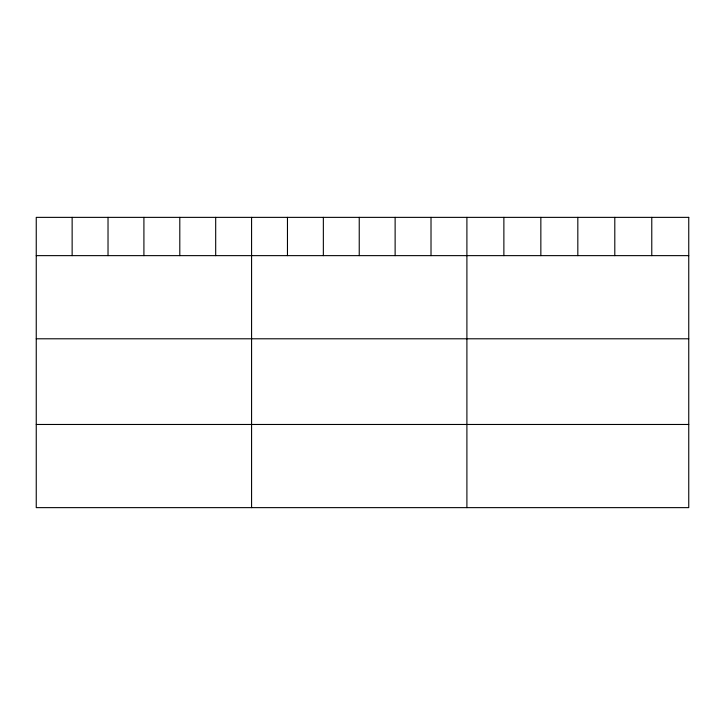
<?xml version="1.0" encoding="UTF-8"?>
<svg xmlns="http://www.w3.org/2000/svg" width="725" height="725" viewBox="0 0 725 725"><rect width="100%" height="100%" fill="white"/><g stroke="black" fill="none" stroke-linecap="round" stroke-linejoin="round"><path stroke-width="1.09" d="M36.25 255.635L688.75 255.635M36.25 338.792L688.75 338.792M36.25 424.469L688.75 424.469M651.775 217.364L651.775 255.635M614.8 217.364L614.8 255.635M577.825 217.364L577.825 255.635M540.85 217.364L540.85 255.635M503.875 217.364L503.875 255.635M466.9 217.364L466.9 507.636M431.013 217.364L431.013 255.635M395.125 217.364L395.125 255.635M359.237 217.364L359.237 255.635M323.35 217.364L323.35 255.635M287.462 217.364L287.462 255.635M251.575 217.364L251.575 507.636M215.688 217.364L215.688 255.635M179.8 217.364L179.8 255.635M143.913 217.364L143.913 255.635M108.025 217.364L108.025 255.635M72.137 217.364L72.137 255.635M688.75 217.364L36.25 217.364L36.25 507.636L688.75 507.636L688.75 217.364"/></g></svg>
